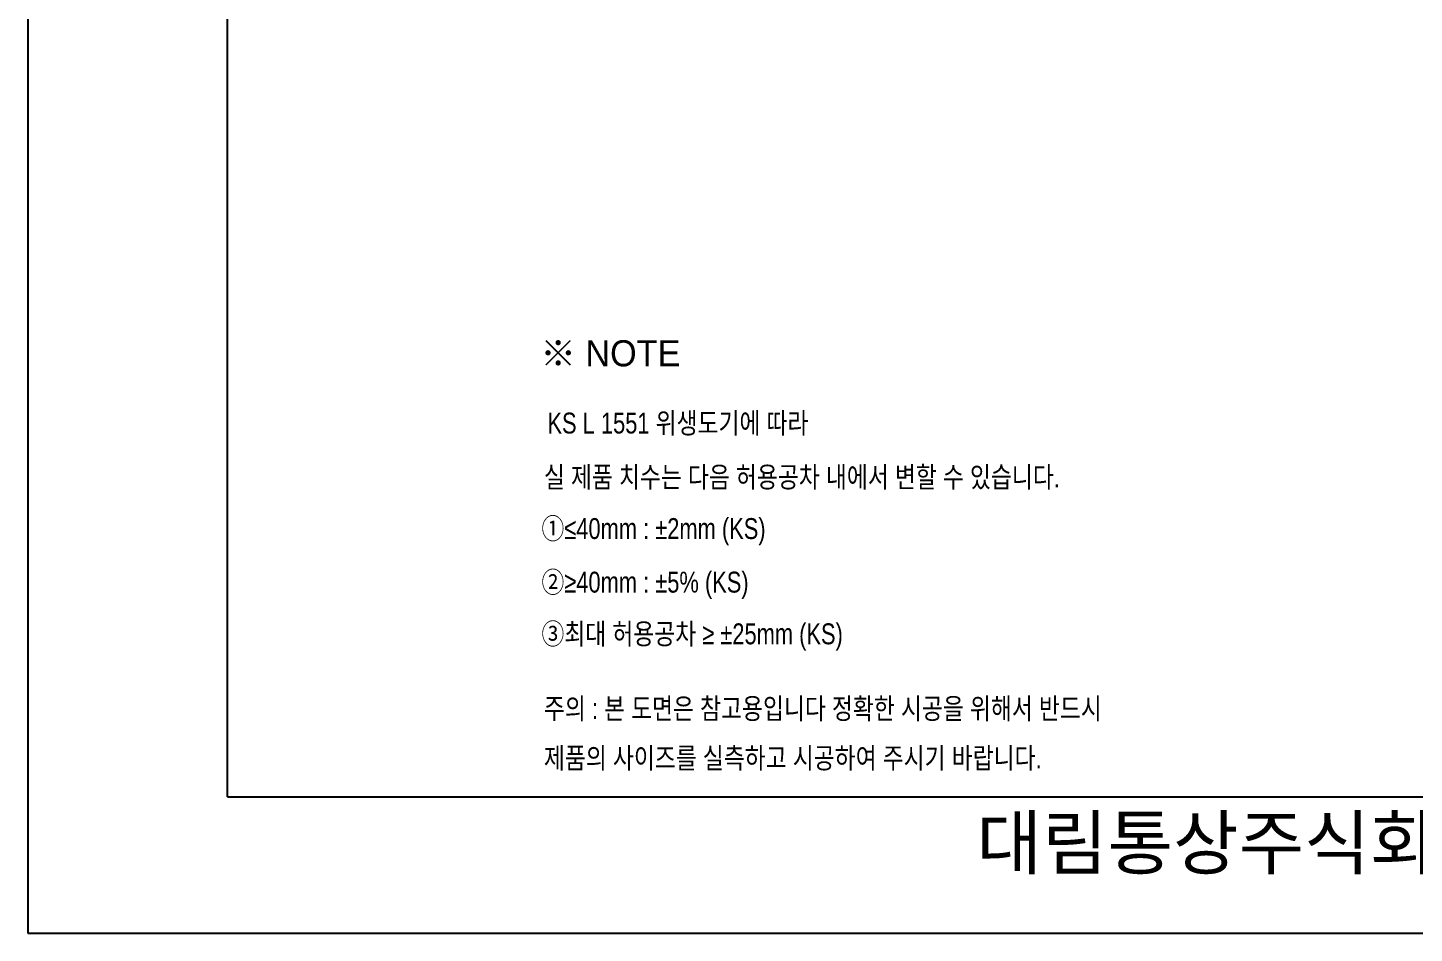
# Model space of a CAD drawing. Extents: x 57303 to 59729, y 58734 to 62164.
# Drawn here: x 57303 to 58631, y 58734 to 59601 of the extents above; entities that cross this region are included whole.
import ezdxf

# ---------------------------------------------------------------- set-up
doc = ezdxf.new("R2010")
doc.units = 0
doc.header["$MEASUREMENT"] = 0
doc.layers.get('0').update_dxf_attribs({"linetype": 'CONTINUOUS'})
for name, color, linetype in [('2', 2, 'CONTINUOUS'), ('Dim', 4, 'CONTINUOUS'), ('YA', 7, 'CONTINUOUS')]:
    doc.layers.add(name, color=color, linetype=linetype)
doc.styles.add('MtXpl_', font='')
doc.styles.add('굴림', font='', dxfattribs={"height": 3.2})
doc.styles.add('스타일1', font='txt.shx', dxfattribs={"bigfont": 'ghs.shx'})
doc.styles.get('MtXpl_').set_extended_font_data('Gulim')
doc.styles.get('굴림').set_extended_font_data('Gulim')

msp = doc.modelspace()

# ---------------------------------------------------------------- linework, layer by layer
at = {"layer": 'YA', "color": 7}
for q in [(57494.572, 62044.172), (59570.572, 58864.172)]:
    msp.add_line((57494.572, 58864.172), q, dxfattribs=at)
at = {"layer": 'YA', "color": 0}
msp.add_lwpolyline([(57303.205, 58733.693), (59728.705, 58733.693), (59728.705, 62164.043), (57303.205, 62164.043)], close=True, dxfattribs=at)

# ---------------------------------------------------------------- texts
at = {"color": 3, "style": '굴림', "width": 0.8}
for s, p in [('KS L 1551 위생도기에 따라', (57800.836, 59212.134)), ('실 제품 치수는 다음 허용공차 내에서 변할 수 있습니다.', (57797.443, 59160.445)), ('①≤40mm : ±2mm (KS)', (57795.164, 59111.127)), ('②≥40mm : ±5%%% (KS)', (57795.164, 59059.831)), ('③최대 허용공차 ≥ ±25mm (KS)', (57795.164, 59010.345))]:
    msp.add_text(s, height=20, dxfattribs=at).set_placement(p)
at = {"color": 1, "style": '굴림', "width": 0.8}
for s, p in [('주의 : 본 도면은 참고용입니다 정확한 시공을 위해서 반드시', (57797.443, 58938.869)), ('제품의 사이즈를 실측하고 시공하여 주시기 바랍니다.', (57797.443, 58891.457))]:
    msp.add_text(s, height=20, dxfattribs=at).set_placement(p)
at = {"layer": '2', "style": 'MtXpl_'}
msp.add_text('※ NOTE', height=25, dxfattribs=at).set_placement((57794.054, 59276.432))
at = {"layer": 'Dim', "color": 0, "insert": (58084.523, 58845.361), "char_height": 50, "width": 1090, "attachment_point": 1, "style": '스타일1'}
msp.add_mtext('{\\fGulim|b0|i0|c129|p50;       대림통상주식회사\\P}', dxfattribs=at)

doc.saveas('drawing.dxf')
